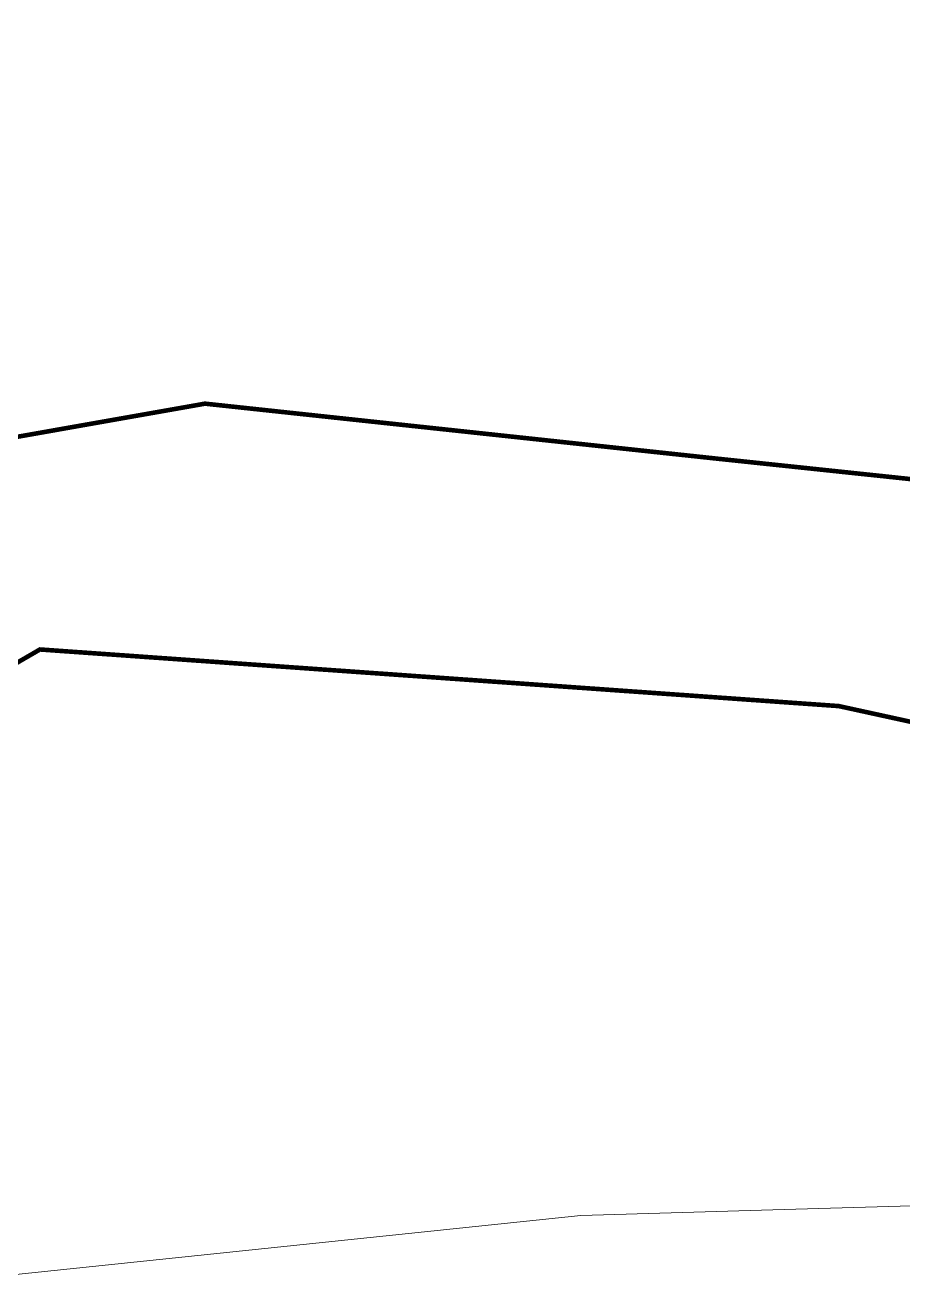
# Model space of a CAD drawing. Header units: metres. Extents: x 859577 to 860336, y 1645916 to 1646650.
# Drawn here: x 859923.1 to 859942.29, y 1646404.98 to 1646432.36 of the extents above; entities that cross this region are included whole.
import ezdxf

# ---------------------------------------------------------------- set-up
doc = ezdxf.new("R2010")
doc.units = ezdxf.units.M
for name, color, linetype in [('A-SENDEROS', 97, 'Continuous'), ('A-ZONA VERDE', 103, 'Continuous'), ('CVL_CUADCON_TIT', 7, 'Continuous')]:
    doc.layers.add(name, color=color, linetype=linetype)

msp = doc.modelspace()

# ---------------------------------------------------------------- linework, layer by layer
at = {"layer": 'A-SENDEROS', "lineweight": 9, "flags": 128}
msp.add_lwpolyline([(859998.47394, 1646439.28141), (859982.43751, 1646417.25793), (859966.74438, 1646407.62789), (859951.35967, 1646406.81247), (859939.68741, 1646406.48017), (859935.24701, 1646406.3475), (859919.96572, 1646404.75367), (859911.78232, 1646377.74068), (859918.73138, 1646349.02195), (859917.81307, 1646348.41249), (859919.90664, 1646340.45558), (859922.38933, 1646322.48325), (859930.13016, 1646306.1153), (859930.59122, 1646295.4091), (859929.01394, 1646290.05707), (859918.12832, 1646275.05925), (859909.50433, 1646265.34309), (859896.52899, 1646254.15014), (859893.6758, 1646252.32881), (859873.41571, 1646241.87656)], dxfattribs=at)
at = {"layer": 'A-ZONA VERDE', "color": 5, "const_width": 0.1}
for points in [[(859981.109, 1646446.294), (859973.692, 1646432.035), (859970.003, 1646418.209), (859956.19, 1646414.134), (859940.884, 1646417.479), (859923.43, 1646418.716), (859909.30098, 1646410.52195), (859893.68, 1646390.793), (859888.062, 1646371.59), (859901.227, 1646353.316), (859908.86, 1646334.185), (859913.51411, 1646321.09423), (859912.628, 1646307.576), (859905.69146, 1646282.63368), (859887.15046, 1646261.48568)], [(859883.677, 1646378.372), (859889.257, 1646394.415), (859897.364, 1646404.534), (859899.76, 1646408.941), (859907.04345, 1646415.62274), (859916.006, 1646422.139), (859927.036, 1646424.087), (859938.134, 1646422.895), (859947.893, 1646421.864), (859956.155, 1646419.139), (859961.875, 1646419.2), (859964.85, 1646421.91), (859967.474, 1646429.41), (859971.725, 1646439.252)]]:
    msp.add_lwpolyline(points, dxfattribs=at)
at = {"layer": 'A-ZONA VERDE', "flags": 128}
for points in [[(859977.5563, 1646439.46009), (859989.78203, 1646428.87127), (859989.00453, 1646428.03709), (859976.99179, 1646438.37483), (859973.68517, 1646432.01794), (859969.99617, 1646418.19194), (859956.18317, 1646414.11694), (859940.87717, 1646417.46194), (859923.42317, 1646418.69894), (859909.30098, 1646410.52195), (859893.67317, 1646390.77594), (859888.05517, 1646371.57294), (859901.22017, 1646353.29894), (859913.50728, 1646321.07717), (859912.62117, 1646307.55894), (859905.68464, 1646282.61662), (859887.14364, 1646261.46862)], [(859883.677, 1646378.372), (859889.257, 1646394.415), (859897.364, 1646404.534), (859899.76, 1646408.941), (859907.04345, 1646415.62274), (859916.006, 1646422.139), (859927.036, 1646424.087), (859938.134, 1646422.895), (859947.893, 1646421.864), (859956.155, 1646419.139), (859961.875, 1646419.2), (859964.85, 1646421.91), (859967.474, 1646429.41), (859971.725, 1646439.252)]]:
    msp.add_lwpolyline(points, dxfattribs=at)
at = {"layer": 'CVL_CUADCON_TIT', "color": 7, "lineweight": 18, "true_color": 0xffffff, "flags": 128}
msp.add_lwpolyline([(859998.47394, 1646439.28141), (859982.43751, 1646417.25793), (859966.74438, 1646407.62789), (859951.35967, 1646406.81247), (859939.68741, 1646406.48017), (859935.24701, 1646406.3475), (859919.96572, 1646404.75367), (859911.78232, 1646377.74068), (859918.73138, 1646349.02195), (859917.81307, 1646348.41249), (859919.90664, 1646340.45558), (859922.38933, 1646322.48325), (859930.13016, 1646306.1153), (859930.59122, 1646295.4091), (859929.01394, 1646290.05707), (859918.12832, 1646275.05925), (859909.50433, 1646265.34309), (859896.52899, 1646254.15014), (859893.6758, 1646252.32881), (859873.41571, 1646241.87656)], dxfattribs=at)

doc.saveas('drawing.dxf')
